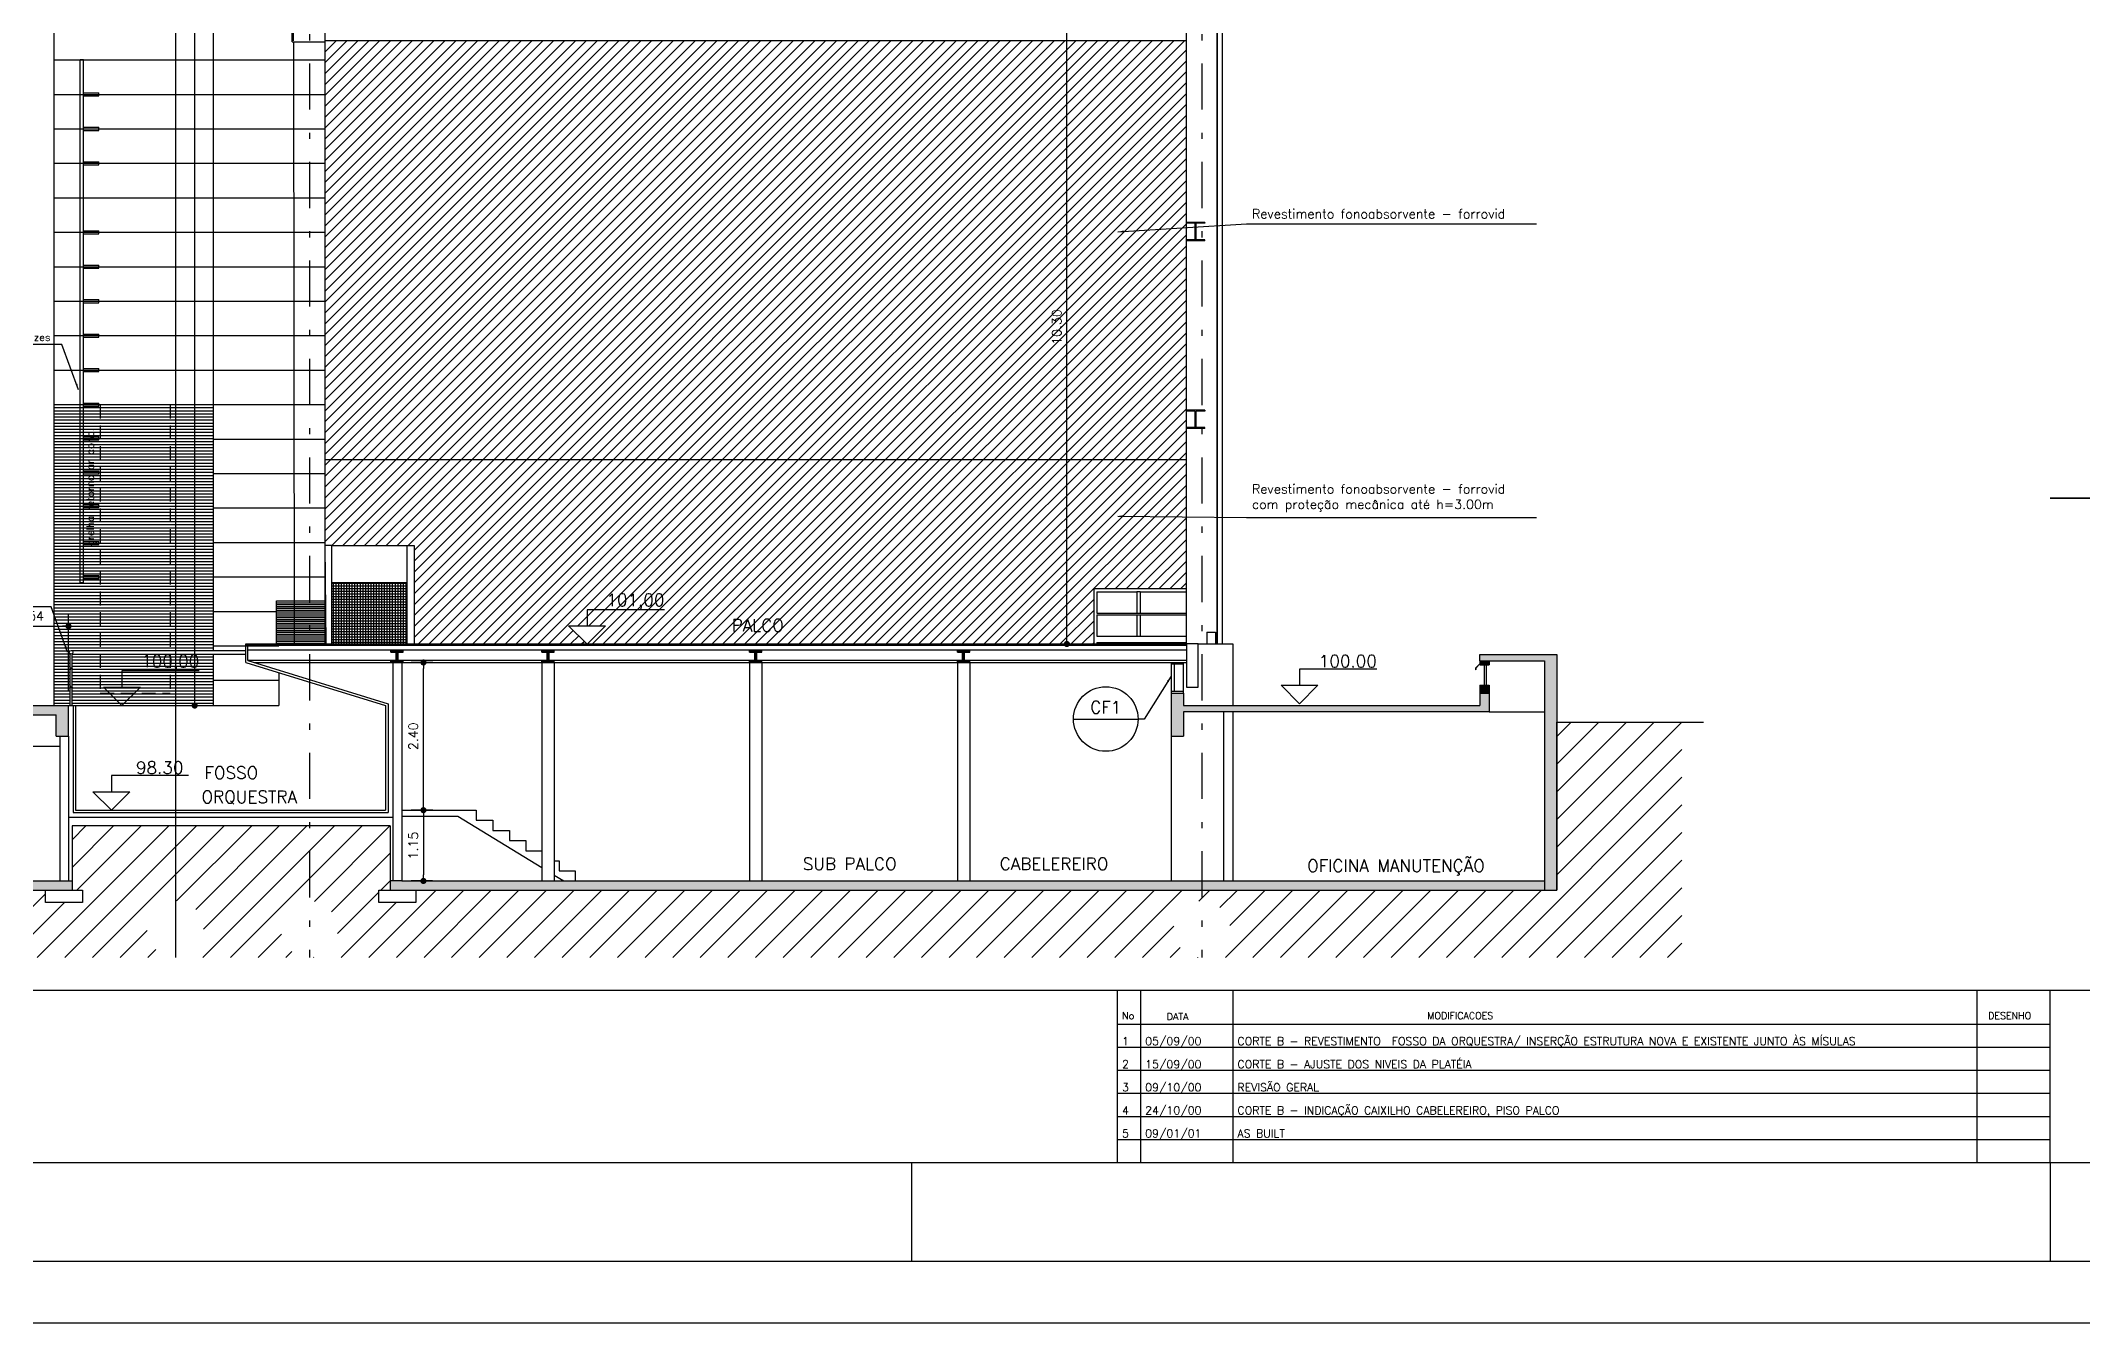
# Model space of a CAD drawing. Extents: x -14 to 107, y -33 to 53.
# Drawn here: x 55.05 to 88.22, y -33.29 to -12.45 of the extents above; entities that cross this region are included whole.
import ezdxf
from ezdxf.enums import TextEntityAlignment as Align

# ---------------------------------------------------------------- set-up
doc = ezdxf.new("R2010")
doc.units = 0
doc.header["$LTSCALE"] = 1.5
doc.header["$MEASUREMENT"] = 0
doc.linetypes.add('DASHDOT', pattern=[1, 0.5, -0.25, 0, -0.25])
doc.linetypes.add('HIDDEN', pattern=[0.375, 0.25, -0.125])
doc.layers.get('0').update_dxf_attribs({"linetype": 'CONTINUOUS'})
doc.layers.get('DEFPOINTS').update_dxf_attribs({"linetype": 'CONTINUOUS'})
for name, color, linetype in [('7', 7, 'CONTINUOUS'), ('A-CAIXILHO', 7, 'CONTINUOUS'), ('A-ESTRUTURA', 4, 'CONTINUOUS'), ('A-HACHURA', 1, 'CONTINUOUS'), ('A-PAREDE', 3, 'CONTINUOUS'), ('COTAS', 1, 'CONTINUOUS'), ('EIXOS', 7, 'DASHDOT'), ('LNHVISTA', 2, 'CONTINUOUS'), ('N-LNHVISTA', 2, 'CONTINUOUS'), ('N-NOTACOES', 7, 'CONTINUOUS'), ('N-PROJEÇÃO', 1, 'HIDDEN'), ('N-TEXTO', 2, 'CONTINUOUS'), ('SOLID', 253, 'CONTINUOUS'), ('T-FOLHA', 7, 'CONTINUOUS'), ('TEXTO', 2, 'CONTINUOUS')]:
    doc.layers.add(name, color=color, linetype=linetype)
doc.styles.add('COTA', font='romans.shx')
doc.styles.add('REGUA-080', font='simplex', dxfattribs={"height": 0.15})
doc.styles.add('ROMANS', font='romans')
doc.dimstyles.new('DG060-1', dxfattribs={"dimscale": 0.1, "dimtxt": 1.5, "dimasz": 1, "dimexe": 2, "dimexo": 2.5, "dimgap": 0.9, "dimtad": 1, "dimzin": 4, "dimtxsty": 'COTA', "dimblk": 'DOT', "dimblk1": 'DOT', "dimblk2": 'DOT', "dimsah": 1, "dimcen": 0.09, "dimclrd": 1, "dimclre": 1, "dimclrt": 2, "dimazin": 3, "dimtfac": 1, "dimtdec": 4, "dimtix": 1, "dimtmove": 0, "dimatfit": 3, "dimtvp": 2, "dimtolj": 1, "dimtzin": 0})
pattern_1 = [(45, (7.37518, -43.08307), (-0.2245064, 0.2245064), [])]

# ---------------------------------------------------------------- blocks, each defined once
blk = doc.blocks.new('N-1903')
at = {"layer": 'N-NOTACOES', "color": 1}
for p, q in [((0.01255, 0.00562), (0, 0.00562)), ((0, 0.00562), (0, 0.003)), ((-0.003, 0.003), (0.003, 0.003)), ((0, 0), (-0.003, 0.003)), ((0.003, 0.003), (0, 0))]:
    blk.add_line(p, q, dxfattribs=at)
at = {"layer": 'N-NOTACOES', "color": 2, "style": 'ROMANS'}
blk.add_attdef('COTAC', text='', height=0.002, dxfattribs=at).set_placement((0.00785, 0.00691), align=Align.MIDDLE)
blk = doc.blocks.new('DOT')
at = {"color": 0, "linetype": 'BYBLOCK'}
blk.add_line((-0.5, 0), (-1, 0), dxfattribs=at)
at = {"color": 0, "linetype": 'BYBLOCK', "const_width": 0.5}
blk.add_lwpolyline([(-0.25, 0, 1), (0.25, 0, 1)], format="xyb", close=True, dxfattribs=at)
blk = doc.blocks.new('*D20')
at = {"color": 1, "linetype": 'BYBLOCK'}
for p, q in [((72.476, -11.952), (71.525, -11.952)), ((71.725, -22.152), (71.725, -12.052)), ((71.4, -22.252), (71.925, -22.252))]:
    blk.add_line(p, q, dxfattribs=at)
at = {"layer": 'DEFPOINTS', "color": 0, "linetype": 'BYBLOCK'}
for p in [(71.725, -11.952), (72.726, -11.952), (71.15, -22.252)]:
    blk.add_point(p, dxfattribs=at)
at = {"color": 1, "linetype": 'BYBLOCK', "xscale": 0.1, "yscale": 0.1, "zscale": 0.1}
for p, rotation in [((71.725, -11.952), 90), ((71.725, -22.252), 270)]:
    blk.add_blockref('DOT', p, dxfattribs=dict(at, rotation=rotation))
at = {"color": 2, "linetype": 'BYBLOCK', "insert": (71.56, -17.102), "char_height": 0.15, "attachment_point": 5, "rotation": 90, "style": 'COTA'}
blk.add_mtext('\\A1;10.30', dxfattribs=at)
blk = doc.blocks.new('_DOT')
at = {"color": 0, "linetype": 'BYBLOCK'}
blk.add_line((-0.5, 0), (-1, 0), dxfattribs=at)
at = {"color": 0, "linetype": 'BYBLOCK', "const_width": 0.5}
blk.add_lwpolyline([(-0.25, 0, 1), (0.25, 0, 1)], format="xyb", close=True, dxfattribs=at)
blk = doc.blocks.new('*D22')
at = {"color": 1, "linetype": 'BYBLOCK'}
for p, q in [((61.424, -22.552), (61.069, -22.552)), ((61.269, -24.852), (61.269, -22.652)), ((61.424, -24.952), (61.069, -24.952))]:
    blk.add_line(p, q, dxfattribs=at)
at = {"layer": 'DEFPOINTS', "color": 0, "linetype": 'BYBLOCK'}
for p in [(61.269, -22.552), (61.674, -22.552), (61.674, -24.952)]:
    blk.add_point(p, dxfattribs=at)
at = {"color": 1, "linetype": 'BYBLOCK', "xscale": 0.1, "yscale": 0.1, "zscale": 0.1}
for p, rotation in [((61.269, -22.552), 90), ((61.269, -24.952), 270)]:
    blk.add_blockref('DOT', p, dxfattribs=dict(at, rotation=rotation))
at = {"color": 2, "linetype": 'BYBLOCK', "insert": (61.104, -23.752), "char_height": 0.15, "attachment_point": 5, "rotation": 90, "style": 'COTA'}
blk.add_mtext('\\A1;2.40', dxfattribs=at)
blk = doc.blocks.new('*D26')
at = {"color": 1, "linetype": 'BYBLOCK'}
for p, q in [((58.667, 8.748), (57.352, 8.748)), ((57.552, -23.152), (57.552, 8.648)), ((56.178, -23.252), (57.752, -23.252))]:
    blk.add_line(p, q, dxfattribs=at)
at = {"layer": 'DEFPOINTS', "color": 0, "linetype": 'BYBLOCK'}
for p in [(57.552, 8.748), (58.917, 8.748), (55.928, -23.252)]:
    blk.add_point(p, dxfattribs=at)
at = {"color": 1, "linetype": 'BYBLOCK', "xscale": 0.1, "yscale": 0.1, "zscale": 0.1}
for p, rotation in [((57.552, 8.748), 90), ((57.552, -23.252), 270)]:
    blk.add_blockref('DOT', p, dxfattribs=dict(at, rotation=rotation))
at = {"color": 2, "linetype": 'BYBLOCK', "insert": (57.387, -6.865), "char_height": 0.15, "attachment_point": 5, "rotation": 90, "style": 'COTA'}
blk.add_mtext('\\A1;32.00', dxfattribs=at)
blk = doc.blocks.new('*D27')
at = {"color": 1, "linetype": 'BYBLOCK'}
for p, q in [((61.419, -24.952), (61.069, -24.952)), ((61.269, -25.052), (61.269, -26.002)), ((61.419, -26.102), (61.069, -26.102))]:
    blk.add_line(p, q, dxfattribs=at)
at = {"layer": 'DEFPOINTS', "color": 0, "linetype": 'BYBLOCK'}
for p in [(61.669, -24.952), (61.269, -26.102), (61.669, -26.102)]:
    blk.add_point(p, dxfattribs=at)
at = {"color": 1, "linetype": 'BYBLOCK', "xscale": 0.1, "yscale": 0.1, "zscale": 0.1}
for p, rotation in [((61.269, -24.952), 90), ((61.269, -26.102), 270)]:
    blk.add_blockref('DOT', p, dxfattribs=dict(at, rotation=rotation))
at = {"color": 2, "linetype": 'BYBLOCK', "insert": (61.104, -25.527), "char_height": 0.15, "attachment_point": 5, "rotation": 90, "style": 'COTA'}
blk.add_mtext('\\A1;1.15', dxfattribs=at)
blk = doc.blocks.new('VIGA30')
at = {"layer": 'A-ESTRUTURA'}
for p, q in [((0.3, 0), (0, 0)), ((0, 0), (0, -0.015)), ((0.3, 0), (0.3, -0.015)), ((0.1425, -0.015), (0, -0.015)), ((0, -0.3), (0, -0.285)), ((0.1425, -0.285), (0, -0.285)), ((0.3, -0.3), (0, -0.3)), ((0.1425, -0.285), (0.1425, -0.015)), ((0.1575, -0.285), (0.1575, -0.015)), ((0.3, -0.015), (0.1575, -0.015)), ((0.3, -0.285), (0.1575, -0.285)), ((0.3, -0.3), (0.3, -0.285))]:
    blk.add_line(p, q, dxfattribs=at)
blk = doc.blocks.new('N-1411')
at = {"layer": 'N-NOTACOES', "color": 1}
blk.add_line((-0.00525, 0), (0.00525, 0), dxfattribs=at)
blk.add_circle((0, 0), 0.00525, dxfattribs=at)
at = {"layer": 'N-NOTACOES', "color": 2, "style": 'ROMANS'}
blk.add_attdef('NUMERO', text='', height=0.002, dxfattribs=at).set_placement((0.00026, -0.00256), align=Align.MIDDLE)
blk = doc.blocks.new('*D84')
at = {"color": 1, "linetype": 'BYBLOCK'}
for p, q in [((54.254, -23.002), (54.254, -21.762)), ((55.502, -23.002), (55.502, -21.762)), ((54.354, -21.962), (55.402, -21.962))]:
    blk.add_line(p, q, dxfattribs=at)
at = {"layer": 'DEFPOINTS', "color": 0, "linetype": 'BYBLOCK'}
for p in [(55.502, -21.962), (54.254, -23.252), (55.502, -23.252)]:
    blk.add_point(p, dxfattribs=at)
at = {"color": 1, "linetype": 'BYBLOCK', "xscale": 0.1, "yscale": 0.1, "zscale": 0.1, "rotation": 180}
blk.add_blockref('DOT', (54.254, -21.962), dxfattribs=at)
at = {"color": 1, "linetype": 'BYBLOCK', "xscale": 0.1, "yscale": 0.1, "zscale": 0.1}
blk.add_blockref('DOT', (55.502, -21.962), dxfattribs=at)
at = {"color": 2, "linetype": 'BYBLOCK', "insert": (54.878, -21.797), "char_height": 0.15, "attachment_point": 5, "style": 'COTA'}
blk.add_mtext('\\A1;1.54', dxfattribs=at)

msp = doc.modelspace()

# ---------------------------------------------------------------- hatches: boundary and pattern name
at = {"layer": 'A-HACHURA'}
h = msp.add_hatch(dxfattribs=at)
h.set_pattern_fill('ANSI31', color=256, scale=0.1, style=0)
h.set_pattern_definition(pattern_1)
h.paths.add_polyline_path([(81.719, -23.522), (79.686, -23.522), (79.686, -26.252), (73.917, -26.252), (73.917, -26.427, -0.414214), (74.376, -26.886, -0.414214), (73.917, -27.346), (81.719, -27.346)])
h = msp.add_hatch(dxfattribs=at)
h.set_pattern_fill('ANSI31', color=256, scale=0.1, style=0)
h.set_pattern_definition(pattern_1)
h.paths.add_polyline_path([(57.239, -26.427), (57.239, -25.207), (55.559, -25.207), (55.559, -26.252), (55.727, -26.252), (55.727, -26.452), (55.127, -26.452), (55.127, -26.252), (49.334, -26.252), (49.334, -26.427, -0.414214), (49.793, -26.886, -0.414214), (49.334, -27.346), (57.239, -27.346, -0.414214), (56.78, -26.886, -0.414214)])
h.paths.add_polyline_path([(59.417, -25.207), (57.239, -25.207), (57.239, -26.427, -0.414214), (57.698, -26.886, -0.414214), (57.239, -27.346), (59.417, -27.346, -0.414214), (58.958, -26.886, -0.414214), (59.417, -26.427)])
h = msp.add_hatch(dxfattribs=at)
h.set_pattern_fill('ANSI31', color=256, scale=0.1, style=0)
h.set_pattern_definition(pattern_1)
h.paths.add_polyline_path([(73.917, -26.252), (61.145, -26.252), (61.145, -26.452), (60.545, -26.452), (60.545, -26.252), (60.73, -26.252), (60.73, -25.207), (59.417, -25.207), (59.417, -26.427, -0.414214), (59.876, -26.886, -0.414214), (59.417, -27.346), (73.917, -27.346, -0.414214), (73.458, -26.886, -0.414214), (73.917, -26.427)])
at = {"layer": 'N-LNHVISTA'}
for points in [[(60.859, -22.383), (60.941, -22.383), (60.941, -22.348), (60.741, -22.348), (60.741, -22.383), (60.824, -22.383), (60.824, -22.517), (60.741, -22.517), (60.741, -22.552), (60.941, -22.552), (60.941, -22.517), (60.859, -22.517)], [(63.313, -22.383), (63.395, -22.383), (63.395, -22.348), (63.195, -22.348), (63.195, -22.383), (63.278, -22.383), (63.278, -22.517), (63.195, -22.517), (63.195, -22.552), (63.395, -22.552), (63.395, -22.517), (63.313, -22.517)], [(66.688, -22.383), (66.77, -22.383), (66.77, -22.348), (66.57, -22.348), (66.57, -22.383), (66.653, -22.383), (66.653, -22.517), (66.57, -22.517), (66.57, -22.552), (66.77, -22.552), (66.77, -22.517), (66.688, -22.517)], [(70.063, -22.383), (70.145, -22.383), (70.145, -22.348), (69.945, -22.348), (69.945, -22.383), (70.028, -22.383), (70.028, -22.517), (69.945, -22.517), (69.945, -22.552), (70.145, -22.552), (70.145, -22.517), (70.063, -22.517)]]:
    msp.add_hatch(color=256, dxfattribs=at).paths.add_polyline_path(points)
at = {"layer": 'N-TEXTO'}
h = msp.add_hatch(dxfattribs=at)
h.set_pattern_fill('ANSI31', color=1, style=0)
h.paths.add_polyline_path([(73.663, -12.452), (59.667, -12.452), (59.667, -20.652), (59.777, -20.652), (60.997, -20.652), (61.117, -20.652), (61.117, -22.252), (63.924, -22.252), (63.629, -21.957), (64.229, -21.957), (63.934, -22.252), (72.163, -22.252), (72.163, -21.352), (73.663, -21.352)])
h.paths.add_polyline_path([(71.447, -17.429), (71.447, -16.776), (71.672, -16.776), (71.672, -17.429)], flags=24)
h.paths.add_polyline_path([(64.174, -21.745), (65.255, -21.745), (65.255, -21.388), (64.174, -21.388)], flags=24)
h.paths.add_polyline_path([(66.227, -22.099), (67.25, -22.099), (67.25, -21.799), (66.227, -21.799)], flags=24)
h = msp.add_hatch(dxfattribs=at)
h.set_pattern_fill('NET', color=1, scale=0.35, style=0)
h.paths.add_polyline_path([(60.997, -21.252), (59.777, -21.252), (59.777, -22.252), (60.328, -22.252), (60.997, -22.252)])
at = {"layer": 'SOLID'}
for points in [[(79.486, -22.523), (79.486, -26.252), (79.686, -26.252), (79.686, -23.522), (79.686, -22.423), (78.436, -22.423), (78.436, -22.523)], [(78.586, -22.523), (78.436, -22.523), (78.436, -22.593), (78.586, -22.593)], [(78.586, -22.923), (78.436, -22.923), (78.436, -23.052), (78.586, -23.052)], [(55.502, -23.252), (49.349, -23.252), (49.349, -23.402), (55.302, -23.402), (55.302, -23.752), (55.502, -23.752)], [(54.77, -26.102), (54.77, -26.252), (55.559, -26.252), (55.559, -26.102), (55.362, -26.102)], [(73.917, -26.252), (73.917, -26.102), (60.92, -26.102), (60.73, -26.102), (60.73, -26.252)], [(79.486, -26.252), (79.486, -26.102), (73.917, -26.102), (73.917, -26.252)]]:
    msp.add_hatch(color=256, dxfattribs=at).paths.add_polyline_path(points)
h = msp.add_hatch(color=256, dxfattribs=at)
h.paths.add_polyline_path([(73.617, -23.353), (73.917, -23.353), (73.917, -23.252), (73.617, -23.252), (73.617, -23.052), (73.42, -23.052), (73.42, -23.752), (73.617, -23.752)])
h.paths.add_polyline_path([(78.586, -23.353), (78.586, -23.053), (78.436, -23.053), (78.436, -23.252), (73.917, -23.252), (73.917, -23.353)])

# ---------------------------------------------------------------- linework, layer by layer
at = {"layer": '7', "color": 82, "linetype": 'CONTINUOUS'}
for p in [(105.201, -27.883), (73.887, -27.883)]:
    msp.add_line(p, (-10.199, -27.883), dxfattribs=at)
at = {"layer": '7', "color": 82, "linetype": 'CONTINUOUS', "const_width": 0.025}
msp.add_lwpolyline([(105.201, -19.883), (87.701, -19.883)], dxfattribs=at)
at = {"layer": 'A-CAIXILHO'}
for p, q in [((73.617, -23.052), (73.617, -22.552)), ((73.42, -22.577), (73.617, -22.577)), ((73.472, -23.019), (73.472, -22.577)), ((73.42, -23.019), (73.617, -23.019))]:
    msp.add_line(p, q, dxfattribs=at)
at = {"layer": 'A-ESTRUTURA', "color": 2}
for p, q in [((59.667, -19.252), (73.663, -19.252)), ((58.883, -21.552), (59.683, -21.552)), ((58.883, -21.582), (59.683, -21.582)), ((58.883, -21.612), (59.683, -21.612)), ((58.883, -21.642), (59.683, -21.642)), ((58.883, -21.672), (59.683, -21.672)), ((58.883, -21.702), (59.683, -21.702)), ((58.883, -21.732), (59.683, -21.732)), ((58.883, -21.762), (59.683, -21.762)), ((58.883, -21.792), (59.683, -21.792)), ((58.883, -21.822), (59.683, -21.822)), ((58.883, -21.852), (59.683, -21.852)), ((58.883, -21.882), (59.683, -21.882)), ((58.883, -21.912), (59.683, -21.912)), ((58.883, -21.942), (59.683, -21.942)), ((58.883, -21.972), (59.683, -21.972)), ((58.883, -22.002), (59.683, -22.002)), ((58.883, -22.032), (59.683, -22.032)), ((58.883, -22.062), (59.683, -22.062)), ((58.883, -22.092), (59.683, -22.092)), ((58.883, -22.122), (59.683, -22.122)), ((58.883, -22.152), (59.683, -22.152)), ((58.883, -22.182), (59.683, -22.182)), ((58.883, -22.212), (59.683, -22.212)), ((58.383, -22.252), (73.42, -22.252)), ((58.383, -22.552), (58.383, -22.252)), ((58.383, -22.273), (73.668, -22.273)), ((58.418, -22.521), (58.418, -22.273)), ((58.418, -22.348), (73.668, -22.348)), ((58.418, -22.517), (60.824, -22.517)), ((58.519, -22.552), (73.668, -22.552)), ((58.883, -22.242), (59.683, -22.242)), ((60.824, -22.517), (60.824, -22.383)), ((60.859, -22.517), (60.859, -22.383)), ((60.859, -22.517), (73.668, -22.517)), ((63.278, -22.517), (63.278, -22.383)), ((63.313, -22.517), (63.313, -22.383)), ((66.653, -22.517), (66.653, -22.383)), ((66.688, -22.517), (66.688, -22.383)), ((70.028, -22.517), (70.028, -22.383)), ((70.063, -22.517), (70.063, -22.383))]:
    msp.add_line(p, q, dxfattribs=at)
at = {"layer": 'A-ESTRUTURA', "color": 1}
msp.add_line((59.777, -21.252), (60.997, -21.252), dxfattribs=at)
at = {"layer": 'A-ESTRUTURA', "color": 7}
msp.add_line((58.418, -22.252), (63.195, -22.252), dxfattribs=at)
at = {"layer": 'A-ESTRUTURA'}
for p, q in [((78.436, -22.423), (79.686, -22.423)), ((78.436, -22.523), (78.436, -22.423)), ((78.436, -22.523), (78.436, -22.593)), ((78.586, -22.523), (78.586, -22.593)), ((78.586, -22.523), (79.486, -22.523)), ((79.486, -22.523), (79.486, -26.252)), ((79.686, -22.423), (79.686, -26.252)), ((78.436, -22.593), (78.586, -22.593)), ((78.506, -22.593), (78.506, -22.923)), ((78.536, -22.593), (78.536, -22.923)), ((73.42, -23.052), (73.617, -23.052)), ((73.42, -23.052), (73.42, -23.752)), ((73.617, -23.052), (73.617, -23.252)), ((78.436, -22.923), (78.586, -22.923)), ((78.436, -22.923), (78.436, -23.252)), ((78.586, -22.923), (78.586, -23.233)), ((78.586, -22.923), (78.586, -23.353)), ((43.196, -23.252), (55.502, -23.252)), ((43.196, -23.252), (55.502, -23.252)), ((43.196, -23.402), (55.302, -23.402)), ((55.302, -23.752), (55.302, -23.402)), ((55.502, -23.752), (55.502, -23.252)), ((73.617, -23.252), (78.436, -23.252)), ((78.586, -23.353), (73.617, -23.353)), ((73.617, -23.353), (73.617, -23.752)), ((55.302, -23.752), (55.502, -23.752)), ((73.42, -23.752), (73.617, -23.752)), ((79.486, -23.623), (79.486, -26.102)), ((55.502, -25.067), (60.77, -25.067)), ((43.346, -26.102), (55.362, -26.102)), ((60.92, -26.102), (79.486, -26.102))]:
    msp.add_line(p, q, dxfattribs=at)
at = {"layer": 'A-ESTRUTURA', "color": 5}
for p, q in [((79.686, -26.252), (79.686, -23.522)), ((60.73, -25.207), (55.559, -25.207)), ((55.559, -25.207), (55.559, -26.252)), ((60.73, -25.207), (60.73, -26.252)), ((39.42, -26.252), (55.559, -26.252)), ((60.73, -26.252), (79.686, -26.252))]:
    msp.add_line(p, q, dxfattribs=at)
at = {"layer": 'A-ESTRUTURA'}
msp.add_lwpolyline([(73.668, -22.952), (73.858, -22.952), (73.858, -22.252), (73.668, -22.252)], close=True, dxfattribs=at)
at = {"layer": 'A-HACHURA'}
msp.add_line((79.686, -23.522), (82.067, -23.522), dxfattribs=at)
at = {"layer": 'A-PAREDE'}
for p, q in [((60.77, -22.552), (60.77, -26.102)), ((60.92, -22.552), (60.92, -26.102)), ((74.27, -23.353), (74.27, -26.102)), ((74.42, -23.353), (74.42, -26.102))]:
    msp.add_line(p, q, dxfattribs=at)
for points in [[(55.127, -26.252), (55.727, -26.252), (55.727, -26.452), (55.127, -26.452)], [(60.545, -26.252), (61.145, -26.252), (61.145, -26.452), (60.545, -26.452)]]:
    msp.add_lwpolyline(points, close=True, dxfattribs=at)
at = {"layer": 'EIXOS'}
for p, q in [((59.417, 9.58), (59.417, -27.346)), ((73.917, 9.58), (73.917, -27.346))]:
    msp.add_line(p, q, dxfattribs=at)
at = {"layer": 'EIXOS', "linetype": 'CONTINUOUS', "ltscale": 0.5}
msp.add_line((57.239, -1.544), (57.239, -27.346), dxfattribs=at)
at = {"layer": 'LNHVISTA', "color": 1}
msp.add_line((73.667, -12.452), (59.667, -12.452), dxfattribs=at)
at = {"layer": 'LNHVISTA'}
for p, q in [((55.529, -23.252), (55.529, -22.413)), ((55.559, -23.252), (55.559, -22.413)), ((78.436, -22.523), (78.586, -22.523)), ((78.436, -22.573), (78.365, -22.644)), ((78.365, -22.644), (78.365, -22.674)), ((78.365, -22.674), (78.372, -22.667)), ((78.436, -22.577), (78.368, -22.645)), ((78.368, -22.645), (78.368, -22.668)), ((78.368, -22.668), (78.371, -22.665)), ((78.371, -22.665), (78.372, -22.667)), ((78.436, -23.052), (78.586, -23.052))]:
    msp.add_line(p, q, dxfattribs=at)
for centre, radius in [((55.544, -22.387), 0.03), ((55.544, -22.652), 0.015), ((55.544, -22.952), 0.015)]:
    msp.add_circle(centre, radius, dxfattribs=at)
at = {"layer": 'N-LNHVISTA', "color": 4}
for p, q in [((73.663, 8.748), (73.663, -22.252)), ((74.163, 8.748), (74.163, -22.252))]:
    msp.add_line(p, q, dxfattribs=at)
at = {"layer": 'N-LNHVISTA', "color": 6}
for p, q in [((74.168, 8.748), (74.168, -22.252)), ((74.248, 8.748), (74.248, -22.252))]:
    msp.add_line(p, q, dxfattribs=at)
at = {"layer": 'N-LNHVISTA'}
for p, q in [((59.138, -12.467), (59.138, -8.752)), ((59.158, -12.452), (59.158, -9.052)), ((59.138, -12.467), (59.667, -12.467)), ((58.383, -22.552), (60.655, -23.252)), ((58.418, -22.521), (60.695, -23.223)), ((58.92, -22.252), (60.328, -22.252)), ((60.741, -22.383), (60.741, -22.348)), ((60.741, -22.383), (60.824, -22.383)), ((60.741, -22.552), (60.741, -22.517)), ((60.859, -22.383), (60.941, -22.383)), ((60.941, -22.383), (60.941, -22.348)), ((60.941, -22.552), (60.941, -22.517)), ((63.195, -22.383), (63.195, -22.348)), ((63.195, -22.383), (63.278, -22.383)), ((63.195, -22.552), (63.195, -22.517)), ((63.313, -22.383), (63.395, -22.383)), ((63.395, -22.383), (63.395, -22.348)), ((63.395, -22.552), (63.395, -22.517)), ((66.57, -22.383), (66.57, -22.348)), ((66.57, -22.383), (66.653, -22.383)), ((66.57, -22.552), (66.57, -22.517)), ((66.688, -22.383), (66.77, -22.383)), ((66.77, -22.383), (66.77, -22.348)), ((66.77, -22.552), (66.77, -22.517)), ((69.945, -22.383), (69.945, -22.348)), ((69.945, -22.383), (70.028, -22.383)), ((69.945, -22.552), (69.945, -22.517)), ((70.063, -22.383), (70.145, -22.383)), ((70.145, -22.383), (70.145, -22.348)), ((70.145, -22.552), (70.145, -22.517)), ((72.668, -22.252), (73.678, -22.252)), ((55.502, -23.252), (55.617, -23.252)), ((55.577, -23.252), (55.577, -24.992)), ((55.617, -23.252), (55.617, -24.952)), ((60.655, -23.252), (60.655, -24.952)), ((60.695, -23.223), (60.695, -24.992)), ((78.586, -23.353), (79.486, -23.353)), ((55.577, -24.992), (60.695, -24.992)), ((55.617, -24.952), (60.655, -24.952)), ((60.92, -24.952), (62.125, -24.952)), ((60.92, -25.052), (61.827, -25.052)), ((61.827, -25.052), (63.195, -25.885)), ((62.125, -24.952), (62.125, -25.117)), ((62.125, -25.117), (62.395, -25.117)), ((62.395, -25.117), (62.395, -25.281)), ((62.395, -25.281), (62.665, -25.281)), ((62.665, -25.281), (62.665, -25.445)), ((62.665, -25.445), (62.935, -25.445)), ((62.935, -25.445), (62.935, -25.61)), ((62.935, -25.61), (63.195, -25.61)), ((63.395, -25.774), (63.475, -25.774)), ((63.475, -25.774), (63.475, -25.938)), ((63.395, -26.006), (63.553, -26.102)), ((63.475, -25.938), (63.735, -25.938)), ((63.735, -25.938), (63.735, -26.102))]:
    msp.add_line(p, q, dxfattribs=at)
at = {"layer": 'N-LNHVISTA', "color": 7}
for p, q in [((55.268, -23.252), (55.268, -10.291)), ((57.859, -22.357), (57.859, -11.329)), ((59.667, -11.952), (59.667, -22.252)), ((59.158, -12.467), (59.167, -22.252)), ((55.693, -21.252), (55.693, -12.762)), ((55.743, -12.762), (55.693, -12.762)), ((55.743, -21.252), (55.743, -12.762)), ((55.743, -21.252), (55.743, -12.762)), ((55.743, -13.297), (55.993, -13.297)), ((55.743, -13.347), (55.993, -13.347)), ((55.993, -13.347), (55.993, -13.297)), ((55.743, -13.857), (55.993, -13.857)), ((55.743, -13.907), (55.993, -13.907)), ((55.993, -13.907), (55.993, -13.857)), ((55.743, -14.417), (55.993, -14.417)), ((55.743, -14.467), (55.993, -14.467)), ((55.993, -14.467), (55.993, -14.417)), ((55.743, -15.537), (55.993, -15.537)), ((55.743, -15.587), (55.993, -15.587)), ((55.993, -15.587), (55.993, -15.537)), ((55.743, -16.097), (55.993, -16.097)), ((55.743, -16.147), (55.993, -16.147)), ((55.993, -16.147), (55.993, -16.097)), ((55.743, -16.657), (55.993, -16.657)), ((55.743, -16.707), (55.993, -16.707)), ((55.993, -16.707), (55.993, -16.657)), ((55.743, -17.217), (55.993, -17.217)), ((55.993, -17.267), (55.993, -17.217)), ((55.743, -17.267), (55.993, -17.267)), ((55.743, -17.777), (55.993, -17.777)), ((55.743, -17.827), (55.993, -17.827)), ((55.993, -17.827), (55.993, -17.777)), ((55.743, -18.337), (55.993, -18.337)), ((55.743, -18.387), (55.993, -18.387)), ((55.993, -18.387), (55.993, -18.337)), ((55.743, -18.887), (55.993, -18.887)), ((55.993, -18.937), (55.993, -18.887)), ((55.743, -18.937), (55.993, -18.937)), ((55.743, -19.437), (55.993, -19.437)), ((55.743, -19.487), (55.993, -19.487)), ((55.993, -19.487), (55.993, -19.437)), ((55.743, -19.987), (55.993, -19.987)), ((55.743, -20.037), (55.993, -20.037)), ((55.993, -20.037), (55.993, -19.987)), ((55.743, -20.587), (55.993, -20.587)), ((55.743, -20.637), (55.993, -20.637)), ((55.993, -20.637), (55.993, -20.587)), ((55.743, -21.137), (55.993, -21.137)), ((55.743, -21.187), (55.993, -21.187)), ((55.993, -21.187), (55.993, -21.137)), ((55.693, -21.252), (55.743, -21.252)), ((73.998, -22.062), (74.138, -22.062)), ((73.998, -22.062), (73.998, -22.252)), ((74.138, -22.062), (74.138, -22.252)), ((55.544, -22.357), (58.383, -22.357)), ((55.559, -22.417), (58.383, -22.417)), ((57.859, -23.252), (57.859, -22.417)), ((73.42, -22.552), (73.42, -26.102)), ((73.858, -22.252), (74.42, -22.252)), ((74.42, -22.252), (74.42, -23.252)), ((58.92, -22.718), (58.92, -23.252)), ((55.617, -23.252), (58.92, -23.252)), ((53.211, -23.912), (55.362, -23.912))]:
    msp.add_line(p, q, dxfattribs=at)
at = {"layer": 'N-LNHVISTA', "color": 1}
for p, q in [((55.268, -12.762), (59.667, -12.762)), ((55.268, -13.322), (59.667, -13.322)), ((55.268, -13.882), (59.667, -13.882)), ((55.268, -14.442), (59.667, -14.442)), ((55.268, -15.002), (59.667, -15.002)), ((55.268, -15.562), (59.667, -15.562)), ((55.268, -16.122), (59.667, -16.122)), ((55.268, -16.682), (59.667, -16.682)), ((55.268, -17.242), (59.667, -17.242)), ((55.268, -17.802), (59.667, -17.802)), ((55.268, -18.362), (59.667, -18.362)), ((55.268, -18.412), (57.859, -18.412)), ((55.268, -18.462), (57.859, -18.462)), ((55.268, -18.512), (57.859, -18.512)), ((55.268, -18.562), (57.859, -18.562)), ((55.268, -18.612), (57.859, -18.612)), ((55.268, -18.662), (57.859, -18.662)), ((55.268, -18.712), (57.859, -18.712)), ((55.268, -18.762), (57.859, -18.762)), ((55.268, -18.812), (57.859, -18.812)), ((55.268, -18.862), (57.859, -18.862)), ((55.268, -18.912), (57.859, -18.912)), ((55.268, -18.962), (57.859, -18.962)), ((55.268, -19.012), (57.859, -19.012)), ((55.268, -19.062), (57.859, -19.062)), ((55.268, -19.112), (57.859, -19.112)), ((55.268, -19.162), (57.859, -19.162)), ((55.268, -19.212), (57.859, -19.212)), ((57.859, -18.922), (59.667, -18.922)), ((55.268, -19.262), (57.859, -19.262)), ((55.268, -19.312), (57.859, -19.312)), ((55.268, -19.362), (57.859, -19.362)), ((55.268, -19.412), (57.859, -19.412)), ((55.268, -19.462), (57.859, -19.462)), ((55.268, -19.512), (57.859, -19.512)), ((55.268, -19.562), (57.859, -19.562)), ((57.859, -19.482), (59.667, -19.482)), ((55.268, -19.612), (57.859, -19.612)), ((55.268, -19.662), (57.859, -19.662)), ((55.268, -19.712), (57.859, -19.712)), ((55.268, -19.762), (57.859, -19.762)), ((55.268, -19.812), (57.859, -19.812)), ((55.268, -19.862), (57.859, -19.862)), ((55.268, -19.912), (57.859, -19.912)), ((55.268, -19.962), (57.859, -19.962)), ((55.268, -20.012), (57.859, -20.012)), ((55.268, -20.062), (57.859, -20.062)), ((55.268, -20.112), (57.859, -20.112)), ((55.268, -20.162), (57.859, -20.162)), ((55.268, -20.212), (57.859, -20.212)), ((57.859, -20.042), (59.667, -20.042)), ((55.268, -20.262), (57.859, -20.262)), ((55.268, -20.312), (57.859, -20.312)), ((55.268, -20.362), (57.859, -20.362)), ((55.268, -20.412), (57.859, -20.412)), ((55.268, -20.462), (57.859, -20.462)), ((55.268, -20.512), (57.859, -20.512)), ((55.268, -20.562), (57.859, -20.562)), ((55.268, -20.612), (57.859, -20.612)), ((55.268, -20.662), (57.859, -20.662)), ((55.268, -20.712), (57.859, -20.712)), ((55.268, -20.762), (57.859, -20.762)), ((55.268, -20.812), (57.859, -20.812)), ((55.268, -20.862), (57.859, -20.862)), ((57.859, -20.602), (59.667, -20.602)), ((59.777, -20.652), (59.667, -20.652)), ((59.777, -20.652), (59.777, -22.252)), ((59.777, -20.652), (60.997, -20.652)), ((60.997, -20.652), (60.997, -22.252)), ((60.997, -20.652), (61.117, -20.652)), ((61.117, -20.652), (61.117, -22.252)), ((55.268, -20.912), (57.859, -20.912)), ((55.268, -20.962), (57.859, -20.962)), ((55.268, -21.012), (57.859, -21.012)), ((55.268, -21.062), (57.859, -21.062)), ((55.268, -21.112), (57.859, -21.112)), ((55.268, -21.162), (57.859, -21.162)), ((55.268, -21.212), (57.859, -21.212)), ((57.859, -21.162), (59.667, -21.162)), ((55.268, -21.262), (57.859, -21.262)), ((55.268, -21.312), (57.859, -21.312)), ((55.268, -21.362), (57.859, -21.362)), ((55.268, -21.412), (57.859, -21.412)), ((55.268, -21.462), (57.859, -21.462)), ((55.268, -21.512), (57.859, -21.512)), ((72.163, -21.352), (72.163, -22.252)), ((72.163, -21.352), (73.663, -21.352)), ((72.213, -21.402), (72.863, -21.402)), ((72.213, -21.402), (72.213, -21.752)), ((72.863, -21.402), (72.863, -21.752)), ((72.913, -21.402), (72.863, -21.402)), ((72.913, -21.402), (72.913, -21.752)), ((72.913, -21.402), (73.663, -21.402)), ((55.268, -21.562), (57.859, -21.562)), ((55.268, -21.612), (57.859, -21.612)), ((55.268, -21.662), (57.859, -21.662)), ((55.268, -21.712), (57.859, -21.712)), ((55.268, -21.762), (57.859, -21.762)), ((55.268, -21.812), (57.859, -21.812)), ((55.268, -21.862), (57.859, -21.862)), ((57.859, -21.722), (58.883, -21.722)), ((72.213, -21.752), (73.663, -21.752)), ((72.213, -21.777), (73.663, -21.777)), ((72.213, -21.777), (72.213, -22.127)), ((72.863, -21.777), (72.863, -22.127)), ((72.913, -21.777), (72.913, -22.127)), ((55.268, -21.912), (57.859, -21.912)), ((55.268, -21.962), (57.859, -21.962)), ((55.268, -22.012), (57.859, -22.012)), ((55.268, -22.062), (57.859, -22.062)), ((55.268, -22.112), (57.859, -22.112)), ((55.268, -22.162), (57.859, -22.162)), ((55.268, -22.212), (57.859, -22.212)), ((72.213, -22.127), (73.663, -22.127)), ((55.268, -22.262), (57.859, -22.262)), ((55.268, -22.312), (57.859, -22.312)), ((55.268, -22.362), (55.527, -22.362)), ((55.268, -22.412), (55.528, -22.412)), ((55.268, -22.462), (55.529, -22.462)), ((55.268, -22.512), (55.529, -22.512)), ((55.559, -22.462), (57.859, -22.462)), ((55.559, -22.512), (57.859, -22.512)), ((57.859, -22.282), (58.92, -22.282)), ((72.213, -22.227), (73.663, -22.227)), ((72.213, -22.227), (72.213, -22.252)), ((72.863, -22.227), (72.863, -22.252)), ((72.913, -22.227), (72.913, -22.252)), ((55.268, -22.562), (55.529, -22.562)), ((55.268, -22.612), (55.529, -22.612)), ((55.268, -22.662), (55.529, -22.662)), ((55.268, -22.712), (55.529, -22.712)), ((55.268, -22.762), (55.529, -22.762)), ((55.268, -22.812), (55.529, -22.812)), ((55.268, -22.862), (55.529, -22.862)), ((55.559, -22.562), (57.859, -22.562)), ((55.559, -22.612), (57.859, -22.612)), ((55.559, -22.662), (57.859, -22.662)), ((55.559, -22.712), (57.859, -22.712)), ((55.559, -22.762), (57.859, -22.762)), ((55.559, -22.812), (57.859, -22.812)), ((55.559, -22.862), (57.859, -22.862)), ((57.859, -22.842), (58.92, -22.842)), ((55.268, -22.912), (55.529, -22.912)), ((55.268, -22.962), (55.529, -22.962)), ((55.268, -23.012), (55.529, -23.012)), ((55.268, -23.062), (55.529, -23.062)), ((55.268, -23.112), (55.529, -23.112)), ((55.268, -23.162), (55.529, -23.162)), ((55.268, -23.212), (55.529, -23.212)), ((55.559, -22.912), (57.859, -22.912)), ((55.559, -22.962), (57.859, -22.962)), ((55.559, -23.012), (57.859, -23.012)), ((55.559, -23.062), (57.859, -23.062)), ((55.559, -23.112), (57.859, -23.112)), ((55.559, -23.162), (57.859, -23.162)), ((55.559, -23.212), (57.859, -23.212))]:
    msp.add_line(p, q, dxfattribs=at)
at = {"layer": 'N-LNHVISTA', "color": 2}
for p, q in [((63.195, -22.552), (63.195, -26.102)), ((63.395, -22.552), (63.395, -26.102)), ((66.57, -22.552), (66.57, -26.102)), ((66.77, -22.552), (66.77, -26.102)), ((69.945, -22.552), (69.945, -26.102)), ((70.145, -22.552), (70.145, -26.102))]:
    msp.add_line(p, q, dxfattribs=at)
at = {"layer": 'N-LNHVISTA', "color": 3}
for p, q in [((55.362, -23.752), (55.362, -26.102)), ((55.502, -23.752), (55.502, -26.102))]:
    msp.add_line(p, q, dxfattribs=at)
at = {"layer": 'N-PROJEÇÃO', "color": 7, "ltscale": 0.6}
for p, q in [((56.017, -18.362), (56.017, -22.357)), ((56.017, -18.362), (57.155, -18.362)), ((57.155, -18.362), (57.155, -22.357)), ((56.017, -22.417), (56.017, -23.052)), ((57.155, -22.417), (57.155, -23.052)), ((56.017, -23.052), (57.155, -23.052))]:
    msp.add_line(p, q, dxfattribs=at)
at = {"layer": 'N-TEXTO', "color": 1}
for p, q in [((59.667, -20.652), (59.683, -22.252)), ((59.683, -22.252), (59.683, -21.552))]:
    msp.add_line(p, q, dxfattribs=at)
at = {"layer": 'N-TEXTO'}
msp.add_line((58.883, -22.252), (58.883, -21.552), dxfattribs=at)
at = {"layer": 'SOLID'}
for p, q in [((55.362, -26.102), (55.559, -26.102)), ((60.92, -26.102), (60.73, -26.102))]:
    msp.add_line(p, q, dxfattribs=at)
at = {"layer": 'T-FOLHA', "color": 3}
for p, q in [((72.546, -30.683), (72.546, -27.883)), ((87.701, -30.683), (87.701, -27.883))]:
    msp.add_line(p, q, dxfattribs=at)
at = {"layer": 'T-FOLHA', "color": 1}
for p, q in [((72.921, -27.883), (72.921, -30.683)), ((74.421, -27.883), (74.421, -30.683)), ((86.51, -27.883), (86.51, -30.683)), ((87.701, -28.433), (72.546, -28.433)), ((87.701, -28.808), (72.546, -28.808)), ((87.701, -29.183), (72.546, -29.183)), ((87.701, -29.558), (72.546, -29.558)), ((87.701, -29.933), (72.546, -29.933)), ((87.701, -30.308), (72.546, -30.308))]:
    msp.add_line(p, q, dxfattribs=at)
msp.add_lwpolyline([(-13.699, -33.287), (-13.699, 52.813), (107.201, 52.813), (107.201, -33.287)], close=True, dxfattribs=at)
at = {"layer": 'T-FOLHA', "color": 2}
msp.add_lwpolyline([(-12.699, -32.287), (-12.699, 51.813), (106.201, 51.813), (106.201, -32.287)], close=True, dxfattribs=at)
at = {"layer": 'T-FOLHA', "color": 3}
msp.add_lwpolyline([(-10.199, 50.491), (105.201, 50.491), (105.201, -30.683), (-10.199, -30.683), (-10.199, 50.491)], dxfattribs=at)
at = {"layer": 'T-FOLHA', "color": 2}
for points in [[(69.201, -30.683), (69.201, -32.287)], [(87.701, -30.683), (87.701, -32.287)]]:
    msp.add_lwpolyline(points, dxfattribs=at)

# ---------------------------------------------------------------- block references
at = {"layer": 'A-CAIXILHO'}
ref = msp.add_blockref('N-1411', (72.357, -23.471), dxfattribs=dict(at, xscale=100, yscale=100, zscale=100))
ref.add_attrib('ESQUADRIA', 'CF1', dxfattribs={"layer": 'N-NOTACOES', "color": 2, "height": 0.2, "style": 'ROMANS'}).set_placement((72.357, -23.279), align=Align.MIDDLE)
at = {"layer": 'A-ESTRUTURA'}
for p in [(73.667, -15.402), (73.667, -18.452)]:
    msp.add_blockref('VIGA30', p, dxfattribs=at)
at = {"layer": 'N-LNHVISTA', "xscale": 100, "yscale": 100, "zscale": 100}
for p, values in [((63.929, -22.257), {'COTAC': '101,00'}), ((56.37, -23.252), {'COTAC': '100,00'}), ((75.505, -23.222), {'COTAC': '100.00'}), ((56.199, -24.952), {'COTAC': '98.30'})]:
    msp.add_blockref('N-1903', p, dxfattribs=at).add_auto_attribs(values)

# ---------------------------------------------------------------- texts
at = {"layer": '7', "color": 2, "linetype": 'CONTINUOUS', "style": 'ROMANS'}
for s, p in [('1', (72.622, -28.77)), ('05/09/00', (72.997, -28.77)), ('CORTE B - REVESTIMENTO  FOSSO DA ORQUESTRA/ INSERÇÃO ESTRUTURA NOVA E EXISTENTE JUNTO ÀS MÍSULAS', (74.497, -28.77)), ('2', (72.622, -29.145)), ('15/09/00', (72.997, -29.145)), ('CORTE B - AJUSTE DOS NIVEIS DA PLATÉIA', (74.497, -29.145)), ('3', (72.622, -29.52)), ('09/10/00', (72.997, -29.52)), ('REVISÃO GERAL', (74.497, -29.52)), ('4', (72.622, -29.895)), ('24/10/00', (72.997, -29.895)), ('CORTE B - INDICAÇÃO CAIXILHO CABELEREIRO, PISO PALCO', (74.497, -29.895)), ('5', (72.622, -30.27)), ('09/01/01', (72.997, -30.27)), ('AS BUILT', (74.497, -30.27))]:
    msp.add_text(s, height=0.13, dxfattribs=at).set_placement(p)
at = {"layer": 'COTAS', "color": 2, "insert": (72.965, -23.165), "char_height": 0.1, "attachment_point": 6, "style": 'COTA'}
msp.add_mtext('\\A1;', dxfattribs=at)
at = {"layer": 'N-TEXTO', "style": 'REGUA-080'}
msp.add_text('grelha retorno ar cond.', height=0.12, rotation=90, dxfattribs=at).set_placement((55.914, -20.663))
at = {"layer": 'N-TEXTO', "color": 3, "style": 'REGUA-080'}
for s, p in [('PALCO ', (66.277, -22.049)), ('FOSSO', (57.71, -24.444)), ('ORQUESTRA', (57.663, -24.836)), ('SUB PALCO ', (67.433, -25.924)), ('CABELEREIRO', (70.633, -25.924)), ('OFICINA MANUTENÇÃO', (75.628, -25.955))]:
    msp.add_text(s, height=0.2, dxfattribs=at).set_placement(p)
at = {"layer": 'N-TEXTO', "color": 2, "char_height": 0.15, "attachment_point": 4, "style": 'COTA'}
for s, insert in [('Revestimento fonoabsorvente - forrovid', (74.733, -15.263)), ('Revestimento fonoabsorvente - forrovid\\Pcom proteção mecânica até h=3.00m', (74.733, -19.883))]:
    msp.add_mtext(s, dxfattribs=dict(at, insert=insert))
at = {"layer": 'T-FOLHA', "color": 3, "style": 'ROMANS'}
for s, p in [('No', (72.622, -28.348)), ('DATA', (73.348, -28.361)), ('MODIFICACOES', (77.582, -28.348)), ('DESENHO', (86.695, -28.348))]:
    msp.add_text(s, height=0.1125, dxfattribs=at).set_placement(p)
at = {"layer": 'TEXTO', "color": 2, "insert": (55.206, -17.369), "char_height": 0.12, "attachment_point": 9, "style": 'ROMANS'}
msp.add_mtext('suporte de luzes', dxfattribs=at)

# ---------------------------------------------------------------- dimensions: what is measured, and where the dimension line sits
at = {"layer": 'COTAS'}
dim = msp.add_linear_dim(base=(57.552, 8.748), p1=(55.928, -23.252), p2=(58.917, 8.748), angle=90, dimstyle='DG060-1', dxfattribs=at)
dim.commit()
dim.dimension.update_dxf_attribs({"geometry": '*D26', "text_midpoint": (57.387, -6.865), "dimtype": 160})
for base, p1, p2, picture, middle in [((71.725, -11.952), (71.15, -22.252), (72.726, -11.952), '*D20', (71.56, -17.102)), ((61.269, -22.552), (61.674, -24.952), (61.674, -22.552), '*D22', (61.104, -23.752))]:
    dim = msp.add_linear_dim(base=base, p1=p1, p2=p2, angle=90, dimstyle='DG060-1', dxfattribs=at)
    dim.commit()
    dim.dimension.update_dxf_attribs({"geometry": picture, "text_midpoint": middle})
at = {"layer": 'COTAS', "color": 3}
dim = msp.add_linear_dim(base=(61.269, -26.102), p1=(61.669, -24.952), p2=(61.669, -26.102), angle=90, text='1.15', dimstyle='DG060-1', dxfattribs=at)
dim.commit()
dim.dimension.update_dxf_attribs({"geometry": '*D27', "text_midpoint": (61.104, -25.527)})
at = {"layer": 'N-TEXTO'}
dim = msp.add_linear_dim(base=(55.502, -21.962), p1=(54.254, -23.252), p2=(55.502, -23.252), text='1.54', dimstyle='DG060-1', dxfattribs=at)
dim.commit()
dim.dimension.update_dxf_attribs({"geometry": '*D84', "text_midpoint": (54.878, -21.797)})

# ---------------------------------------------------------------- leaders
at = {"layer": 'COTAS', "color": 1}
msp.add_leader([(73.42, -22.776), (72.982, -23.471), (72.882, -23.471)], dimstyle='DG060-1', dxfattribs=at)
at = {"layer": 'N-TEXTO', "color": 1, "annotation_type": 0, "has_hookline": 1, "hookline_direction": 0, "text_width": 4.621}
for points in [[(72.55, -15.555), (74.643, -15.428)], [(72.55, -20.174), (74.643, -20.198)]]:
    msp.add_leader(points, dimstyle='DG060-1', dxfattribs=at)
at = {"layer": 'TEXTO', "color": 1, "annotation_type": 0, "has_hookline": 1, "hookline_direction": 1}
for points, text_width in [([(55.664, -18.121), (55.396, -17.384), (55.296, -17.384)], 1.537), ([(55.488, -22.387), (55.221, -21.65), (55.121, -21.65)], 1.206)]:
    msp.add_leader(points, dimstyle='DG060-1', override={"dimtxt": 1.5, "dimasz": 1, "dimexe": 2, "dimzin": 0, "dimtxsty": 'STANDARD', "dimse1": 1}, dxfattribs=dict(at, text_width=text_width))

doc.saveas('drawing.dxf')
